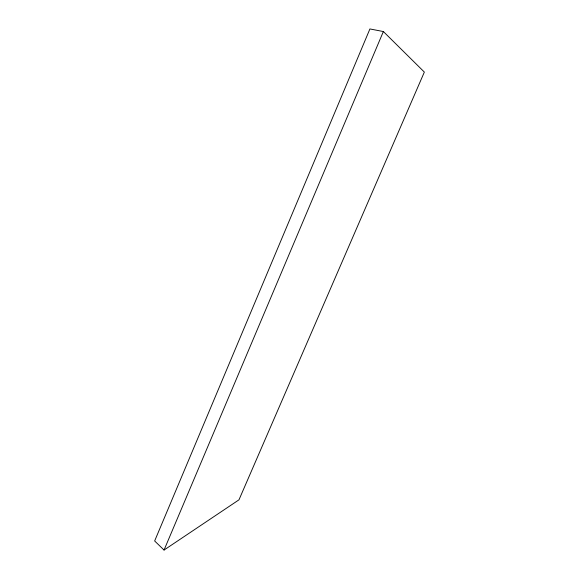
<?xml version="1.0" encoding="UTF-8"?>
<svg xmlns="http://www.w3.org/2000/svg" width="579" height="579" viewBox="0 0 579 579"><rect width="100%" height="100%" fill="white"/><g stroke="black" fill="none" stroke-linecap="round" stroke-linejoin="round"><path stroke-width="0.87" d="M164.045 550.05L383.37 31.541L369.916 28.95L154.651 540.974L164.045 550.05L238.975 499.829L424.349 72.078L383.37 31.541"/></g></svg>
